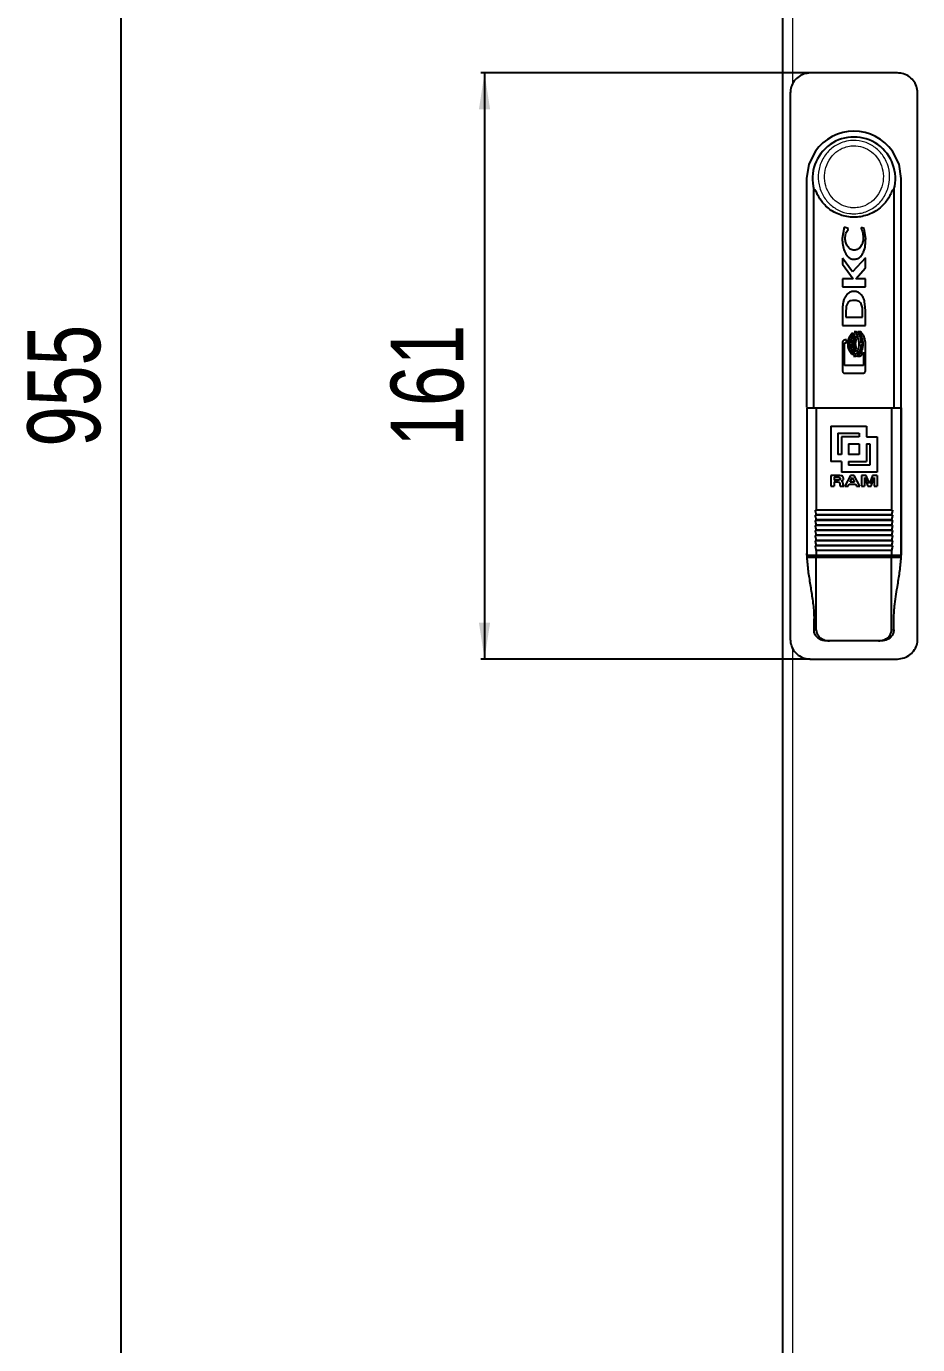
# Model space of a CAD drawing. Header units: millimetres. Extents: x -409 to 1413, y -262 to 1017.
# Drawn here: x -409.1 to -164.2, y 100.1 to 462.3 of the extents above; entities that cross this region are included whole.
import ezdxf

# ---------------------------------------------------------------- set-up
doc = ezdxf.new("R2010")
doc.units = ezdxf.units.MM
doc.layers.add('FORMAT', color=7, linetype='Continuous')
doc.styles.add('SLDTEXTSTYLE0', font='TXT', dxfattribs={"width": 0.75})
doc.dimstyles.new('SLDDIMSTYLE0', dxfattribs={"dimtxt": 20, "dimasz": 10, "dimexe": 0, "dimexo": 0.0625, "dimgap": 5, "dimtad": 2, "dimdec": 1, "dimrnd": 1e-09, "dimzin": 12, "dimdsep": 46, "dimtxsty": 'SLDTEXTSTYLE0', "dimsah": 1, "dimcen": 0.09, "dimadec": 0, "dimazin": 3, "dimtfac": 1, "dimtofl": 0, "dimtmove": 0, "dimatfit": 3, "dimfxl": 0, "dimfrac": 2, "dimtolj": 1, "dimtzin": 12, "dimarcsym": 0})

# ---------------------------------------------------------------- blocks, each defined once
blk = doc.blocks.new('_D_1')
at = {"layer": 'FORMAT'}
for p, q in [((-201.21, 846.46), (-384.01, 846.46)), ((-383.01, -108.54), (-383.01, 846.46)), ((-201.21, -108.54), (-384.01, -108.54))]:
    blk.add_line(p, q, dxfattribs=at)
for points in [[(-383.01, 846.46), (-384.54, 836.46), (-381.47, 836.46)], [(-383.01, -108.54), (-381.47, -98.54), (-384.54, -98.54)]]:
    blk.add_solid(points, dxfattribs=at)
at = {"layer": 'FORMAT', "insert": (-408.79, 346.8), "char_height": 20, "attachment_point": 1, "rotation": 90, "style": 'SLDTEXTSTYLE0'}
blk.add_mtext('955', dxfattribs=at)
blk = doc.blocks.new('_D_2')
at = {"layer": 'FORMAT'}
for p, q in [((-193.71, 449.46), (-284.2, 449.46)), ((-283.2, 449.46), (-283.2, 288.46)), ((-193.71, 288.46), (-284.2, 288.46))]:
    blk.add_line(p, q, dxfattribs=at)
for points in [[(-283.2, 449.46), (-284.74, 439.46), (-281.67, 439.46)], [(-283.2, 288.46), (-281.67, 298.46), (-284.74, 298.46)]]:
    blk.add_solid(points, dxfattribs=at)
at = {"layer": 'FORMAT', "insert": (-308.99, 346.8), "char_height": 20, "attachment_point": 1, "rotation": 90, "style": 'SLDTEXTSTYLE0'}
blk.add_mtext('161', dxfattribs=at)

msp = doc.modelspace()

# ---------------------------------------------------------------- linework, layer by layer
at = {"color": 7, "linetype": 'Continuous', "lineweight": 25}
for p, q in [((-201.2, -108.54), (-201.2, 846.46)), ((-169.7, 449.46), (-193.7, 449.46)), ((-199.2, 443.96), (-199.2, 293.96)), ((-164.2, 293.96), (-164.2, 443.96)), ((-194.7, 420.46), (-194.7, 357.64)), ((-168.7, 317.46), (-168.7, 420.46)), ((-192.7, 357.46), (-192.7, 417.46)), ((-192.7, 417.46), (-192.7, 417.46)), ((-170.7, 417.46), (-170.7, 357.46)), ((-170.7, 417.46), (-170.7, 417.46)), ((-184.4, 407.14), (-184.93, 403.98)), ((-183.31, 406.76), (-184.4, 407.14)), ((-183.31, 406.47), (-183.31, 406.76)), ((-178.91, 406.74), (-179.72, 407.02)), ((-179.72, 407.02), (-179.72, 406.79)), ((-178.47, 403.96), (-178.91, 406.74)), ((-182.06, 394.8), (-184.84, 398.59)), ((-184.84, 398.59), (-184.84, 396.9)), ((-178.55, 398.68), (-182.06, 394.8)), ((-178.55, 395.94), (-178.55, 398.68)), ((-184.84, 396.9), (-181.89, 392.91)), ((-181.2, 392.91), (-178.55, 395.94)), ((-181.89, 392.91), (-184.84, 392.91)), ((-184.84, 392.91), (-184.84, 390.68)), ((-178.55, 392.91), (-181.2, 392.91)), ((-178.55, 390.68), (-178.55, 392.91)), ((-184.84, 390.68), (-178.55, 390.68)), ((-184.84, 384.28), (-184.84, 380.05)), ((-183.88, 384.94), (-183.97, 383.97)), ((-183.97, 383.97), (-183.97, 382.41)), ((-178.58, 385.1), (-178.76, 386.72)), ((-178.55, 384.1), (-178.58, 385.1)), ((-178.55, 384.08), (-178.55, 384.1)), ((-178.55, 384.06), (-178.55, 384.08)), ((-178.55, 380.05), (-178.55, 384.06)), ((-183.97, 382.41), (-179.33, 382.41)), ((-179.33, 382.41), (-179.33, 383.83)), ((-184.84, 380.05), (-178.55, 380.05)), ((-181.74, 377.82), (-181.97, 377.96)), ((-181, 378.34), (-181.67, 378.34)), ((-181.36, 377.41), (-181.6, 377.7)), ((-180.98, 376.6), (-181.22, 377.17)), ((-179.91, 378.34), (-180.61, 378.34)), ((-184.84, 375.46), (-184.84, 367.61)), ((-184.33, 369.08), (-184.33, 375.32)), ((-184.33, 375.32), (-183.75, 375.32)), ((-183.75, 376.11), (-184.19, 376.11)), ((-183.75, 375.32), (-183.75, 376.11)), ((-181.26, 375.04), (-180.98, 376.6)), ((-180.98, 373.47), (-181.26, 375.04)), ((-181.21, 372.91), (-180.98, 373.47)), ((-178.55, 367.61), (-178.55, 375.46)), ((-182.02, 372.15), (-181.76, 372.28)), ((-181.83, 371.68), (-181.15, 371.68)), ((-181.61, 372.4), (-181.36, 372.67)), ((-180.76, 371.68), (-180.06, 371.68)), ((-179.04, 372.76), (-179.04, 369.08)), ((-179.04, 369.08), (-184.33, 369.08)), ((-184.19, 366.96), (-179.21, 366.96)), ((-194.66, 357.46), (-194.66, 316.96)), ((-194.66, 357.46), (-192.04, 357.46)), ((-192.04, 357.46), (-171.36, 357.46)), ((-192.04, 357.46), (-192.04, 329.46)), ((-171.36, 357.46), (-171.36, 329.46)), ((-171.36, 357.46), (-168.73, 357.46)), ((-168.73, 357.46), (-168.73, 316.96)), ((-188.04, 352.46), (-178.28, 352.46)), ((-188.04, 352.46), (-188.04, 342.7)), ((-178.28, 352.46), (-178.28, 349.54)), ((-186.09, 350.51), (-186.09, 344.66)), ((-186.09, 350.51), (-180.24, 350.51)), ((-185.12, 349.54), (-185.12, 344.66)), ((-180.24, 349.54), (-185.12, 349.54)), ((-180.24, 350.51), (-180.24, 349.54)), ((-178.28, 349.54), (-175.35, 349.54)), ((-175.35, 349.54), (-175.35, 339.78)), ((-185.12, 344.66), (-186.09, 344.66)), ((-183.16, 347.58), (-183.16, 344.66)), ((-183.16, 347.58), (-180.24, 347.58)), ((-180.24, 344.66), (-183.16, 344.66)), ((-180.24, 347.58), (-180.24, 344.66)), ((-178.28, 347.58), (-178.28, 342.7)), ((-178.28, 347.58), (-177.31, 347.58)), ((-177.31, 347.58), (-177.31, 341.73)), ((-185.12, 342.7), (-188.04, 342.7)), ((-185.12, 342.7), (-185.12, 339.78)), ((-183.16, 342.7), (-183.16, 341.73)), ((-183.16, 342.7), (-178.28, 342.7)), ((-177.31, 341.73), (-183.16, 341.73)), ((-185.98, 338.9), (-188.04, 338.9)), ((-188.04, 338.9), (-188.04, 335.93)), ((-187.16, 338.41), (-187.16, 337.61)), ((-187.16, 338.41), (-186.1, 338.41)), ((-186.14, 337.61), (-187.16, 337.61)), ((-187.16, 337.11), (-187.16, 335.93)), ((-187.16, 337.11), (-186.24, 337.11)), ((-175.35, 339.78), (-185.12, 339.78)), ((-182.66, 338.9), (-184.19, 335.93)), ((-182.74, 337.04), (-182.15, 338.31)), ((-181.55, 337.04), (-182.74, 337.04)), ((-181.64, 338.9), (-182.66, 338.9)), ((-182.15, 338.31), (-181.55, 337.04)), ((-180.08, 335.93), (-181.64, 338.9)), ((-178.31, 338.9), (-179.63, 338.9)), ((-179.63, 338.9), (-179.63, 335.93)), ((-178.79, 338.33), (-178.79, 335.93)), ((-178.79, 338.33), (-177.91, 335.93)), ((-177.46, 336.64), (-178.31, 338.9)), ((-176.61, 338.9), (-177.46, 336.64)), ((-177, 335.93), (-176.12, 338.33)), ((-175.28, 338.9), (-176.61, 338.9)), ((-176.12, 338.33), (-176.12, 335.93)), ((-175.28, 338.9), (-175.28, 335.93)), ((-188.04, 335.93), (-187.16, 335.93)), ((-185.6, 336.63), (-185.59, 336.31)), ((-185.46, 335.93), (-184.5, 335.93)), ((-184.67, 336.37), (-184.69, 336.73)), ((-184.67, 336.37), (-184.67, 336.35)), ((-184.5, 336.03), (-184.5, 335.93)), ((-184.19, 335.93), (-183.26, 335.93)), ((-183.26, 335.93), (-182.98, 336.54)), ((-182.98, 336.54), (-181.31, 336.54)), ((-181.31, 336.54), (-181.01, 335.93)), ((-181.01, 335.93), (-180.08, 335.93)), ((-179.63, 335.93), (-178.79, 335.93)), ((-177.91, 335.93), (-177, 335.93)), ((-176.12, 335.93), (-175.28, 335.93)), ((-192.3, 329.36), (-192.1, 329.36)), ((-192.3, 327.96), (-192.1, 327.96)), ((-192.3, 326.56), (-192.1, 326.56)), ((-171.3, 329.36), (-192.1, 329.36)), ((-171.3, 327.96), (-192.1, 327.96)), ((-171.3, 326.56), (-192.1, 326.56)), ((-171.3, 329.36), (-171.1, 329.36)), ((-171.3, 327.96), (-171.1, 327.96)), ((-171.3, 326.56), (-171.1, 326.56)), ((-192.3, 325.16), (-192.1, 325.16)), ((-192.3, 323.76), (-192.1, 323.76)), ((-192.3, 322.36), (-192.1, 322.36)), ((-171.3, 325.16), (-192.1, 325.16)), ((-171.3, 323.76), (-192.1, 323.76)), ((-171.3, 322.36), (-192.1, 322.36)), ((-171.3, 325.16), (-171.1, 325.16)), ((-171.3, 323.76), (-171.1, 323.76)), ((-171.3, 322.36), (-171.1, 322.36)), ((-192.3, 320.96), (-192.1, 320.96)), ((-192.3, 319.56), (-192.1, 319.56)), ((-171.3, 320.96), (-192.1, 320.96)), ((-171.3, 319.56), (-192.1, 319.56)), ((-171.3, 320.96), (-171.1, 320.96)), ((-171.3, 319.56), (-171.1, 319.56)), ((-194.7, 317.46), (-194.66, 316.46)), ((-194.66, 316.96), (-192.04, 316.96)), ((-194.66, 316.46), (-192.04, 316.46)), ((-192.7, 316.46), (-192.7, 316.96)), ((-192.04, 318.26), (-192.04, 316.96)), ((-192.04, 316.96), (-171.36, 316.96)), ((-192.04, 296.46), (-192.04, 316.46)), ((-192.04, 316.46), (-171.36, 316.46)), ((-171.36, 318.26), (-171.36, 316.96)), ((-171.36, 316.96), (-168.73, 316.96)), ((-171.36, 296.46), (-171.36, 316.46)), ((-171.36, 316.46), (-168.73, 316.46)), ((-170.7, 316.96), (-170.7, 316.46)), ((-168.74, 316.46), (-168.7, 317.46)), ((-192.66, 296.46), (-192.66, 299.55)), ((-170.74, 296.46), (-170.74, 299.55)), ((-188.43, 293.46), (-189.36, 293.46)), ((-174.97, 293.46), (-188.43, 293.46)), ((-174.04, 293.46), (-174.97, 293.46)), ((-193.7, 288.46), (-169.7, 288.46))]:
    msp.add_line(p, q, dxfattribs=at)
at = {"color": 8, "linetype": 'Continuous', "lineweight": 18}
for p, q in [((-198.6, 843.86), (-198.6, 446.31)), ((-192.04, 329.46), (-171.36, 329.46)), ((-192.66, 296.46), (-192.04, 296.46)), ((-171.36, 296.46), (-170.74, 296.46)), ((-198.6, 291.62), (-198.6, -105.94))]:
    msp.add_line(p, q, dxfattribs=at)
at = {"color": 7, "linetype": 'Continuous', "lineweight": 25, "flags": 128}
for points in [[(-192.3, 427.99), (-194.08, 424.42), (-194.7, 420.46)], [(-168.7, 420.46), (-169.31, 424.42), (-171.1, 427.99)]]:
    msp.add_lwpolyline(points, dxfattribs=at)
at = {"color": 7, "linetype": 'Continuous', "lineweight": 25}
for radius, start, end in [(11.4, 344.7449, 195.2575), (13, 35.3944, 144.6056)]:
    msp.add_arc((-181.7, 420.46), radius, start, end, dxfattribs=at)
for points, knots in [([(-193.7, 449.46), (-194.32, 449.4), (-195.55, 449.28), (-197.2, 448.33), (-198.45, 446.94), (-199.11, 445.39), (-199.17, 444.37), (-199.2, 443.96)], [0, 0, 0, 0, 0.214694, 0.429388, 0.644082, 0.858775, 1, 1, 1, 1]), ([(-164.2, 443.96), (-164.26, 444.58), (-164.38, 445.82), (-165.33, 447.47), (-166.73, 448.71), (-168.27, 449.37), (-169.29, 449.44), (-169.7, 449.46)], [0, 0, 0, 0, 0.21469, 0.42938, 0.644073, 0.858767, 1, 1, 1, 1]), ([(-170.7, 417.46), (-170.78, 417.32), (-170.87, 417.13), (-171.06, 417.18), (-171.11, 417.25), (-171.14, 417.24), (-171.17, 417.2), (-171.25, 417.06), (-171.51, 416.46), (-172.18, 414.95), (-173.86, 412.79), (-176.71, 410.77), (-180.32, 409.71), (-184.12, 409.88), (-187.66, 411.28), (-190.21, 413.51), (-191.54, 415.58), (-192.02, 416.8), (-192.21, 417.18), (-192.25, 417.22), (-192.27, 417.25), (-192.3, 417.23), (-192.39, 417.16), (-192.55, 417.13), (-192.64, 417.34), (-192.7, 417.46)], [0, 0, 0, 0, 0.060692, 0.080559, 0.084233, 0.085855, 0.088471, 0.091889, 0.103809, 0.149034, 0.239401, 0.348151, 0.458941, 0.571184, 0.683835, 0.795847, 0.869755, 0.906685, 0.910125, 0.912835, 0.914679, 0.916548, 0.924403, 0.955953, 1, 1, 1, 1]), ([(-184.1, 404.04), (-184.07, 404.48), (-184.01, 405.35), (-183.55, 406.1), (-183.31, 406.47)], [0, 0, 0, 0, 0.500963, 1, 1, 1, 1]), ([(-179.72, 406.79), (-179.55, 406.35), (-179.22, 405.46), (-179.18, 404.51), (-179.16, 404.04)], [0, 0, 0, 0, 0.500084, 1, 1, 1, 1]), ([(-184.93, 403.98), (-184.9, 403.39), (-184.85, 402.21), (-184.35, 400.51), (-183.61, 399.19), (-182.78, 398.54), (-182.23, 398.31), (-181.93, 398.29), (-181.78, 398.28)], [0, 0, 0, 0, 0.250282, 0.499393, 0.748791, 0.874699, 0.937286, 1, 1, 1, 1]), ([(-181.63, 400.78), (-181.82, 400.8), (-182.19, 400.83), (-182.71, 401.09), (-183.15, 401.44), (-183.62, 402.03), (-184.02, 402.91), (-184.08, 403.66), (-184.1, 404.04)], [0, 0, 0, 0, 0.124416, 0.248357, 0.373982, 0.500169, 0.7494, 1, 1, 1, 1]), ([(-181.78, 398.28), (-181.47, 398.3), (-180.86, 398.36), (-180.03, 398.82), (-179.42, 399.52), (-178.87, 400.62), (-178.53, 402.13), (-178.49, 403.35), (-178.47, 403.96)], [0, 0, 0, 0, 0.1252623, 0.2501242, 0.3753839, 0.500707, 0.7503222, 1, 1, 1, 1]), ([(-179.16, 404.04), (-179.19, 403.66), (-179.24, 402.91), (-179.64, 402.04), (-180.1, 401.45), (-180.54, 401.09), (-181.06, 400.83), (-181.44, 400.8), (-181.63, 400.78)], [0, 0, 0, 0, 0.249965, 0.497821, 0.623014, 0.748581, 0.874284, 1, 1, 1, 1]), ([(-184.19, 387.81), (-184.32, 387.54), (-184.58, 386.99), (-184.78, 385.79), (-184.82, 384.88), (-184.84, 384.28)], [0, 0, 0, 0, 0.249362, 0.499672, 1, 1, 1, 1]), ([(-178.76, 386.72), (-178.85, 387.02), (-179.03, 387.62), (-179.54, 388.41), (-180.23, 389.05), (-181.08, 389.45), (-182.03, 389.5), (-182.93, 389.18), (-183.66, 388.59), (-184.01, 388.07), (-184.19, 387.81)], [0, 0, 0, 0, 0.125557, 0.25014, 0.375477, 0.500068, 0.624419, 0.749377, 0.874071, 1, 1, 1, 1]), ([(-181.68, 386.96), (-181.96, 386.95), (-182.39, 386.94), (-182.93, 386.76), (-183.28, 386.52), (-183.53, 386.16), (-183.74, 385.64), (-183.83, 385.22), (-183.88, 384.94)], [0, 0, 0, 0, 0.249432, 0.37514, 0.499356, 0.623458, 0.749245, 1, 1, 1, 1]), ([(-179.33, 383.83), (-179.34, 384.21), (-179.36, 384.96), (-179.56, 385.91), (-180.04, 386.51), (-180.71, 386.91), (-181.29, 386.94), (-181.68, 386.96)], [0, 0, 0, 0, 0.248427, 0.497372, 0.622903, 0.74851, 1, 1, 1, 1]), ([(-181.97, 377.96), (-182.1, 377.9), (-182.36, 377.78), (-182.77, 377.36), (-183.12, 376.73), (-183.37, 375.9), (-183.4, 375.33), (-183.42, 375.04)], [0, 0, 0, 0, 0.1246, 0.248977, 0.500405, 0.749333, 1, 1, 1, 1]), ([(-182.91, 375.04), (-182.86, 375.56), (-182.79, 376.34), (-182.33, 377.3), (-181.94, 377.65), (-181.74, 377.82)], [0, 0, 0, 0, 0.4989654, 0.749922, 1, 1, 1, 1]), ([(-181.6, 377.7), (-181.77, 377.52), (-182.11, 377.17), (-182.5, 376.26), (-182.56, 375.53), (-182.61, 375.04)], [0, 0, 0, 0, 0.2501927, 0.5001584, 1, 1, 1, 1]), ([(-182.09, 375.04), (-182.07, 375.47), (-182.03, 376.1), (-181.73, 376.9), (-181.49, 377.24), (-181.36, 377.41)], [0, 0, 0, 0, 0.50146, 0.750257, 1, 1, 1, 1]), ([(-181.22, 377.17), (-181.38, 376.83), (-181.72, 376.16), (-181.75, 375.42), (-181.77, 375.04)], [0, 0, 0, 0, 0.498433, 1, 1, 1, 1]), ([(-181.67, 378.34), (-181.54, 378.25), (-181.29, 378.08), (-180.91, 377.58), (-180.45, 376.59), (-180.38, 375.66), (-180.33, 375.04)], [0, 0, 0, 0, 0.1256783, 0.2511395, 0.5015899, 1, 1, 1, 1]), ([(-179.66, 375.04), (-179.7, 375.66), (-179.77, 376.59), (-180.24, 377.57), (-180.61, 378.08), (-180.87, 378.25), (-181, 378.34)], [0, 0, 0, 0, 0.496168, 0.747703, 0.874111, 1, 1, 1, 1]), ([(-180.61, 378.34), (-180.48, 378.25), (-180.22, 378.08), (-179.84, 377.58), (-179.38, 376.59), (-179.31, 375.66), (-179.26, 375.04)], [0, 0, 0, 0, 0.125677, 0.251137, 0.501585, 1, 1, 1, 1]), ([(-178.55, 375.46), (-178.58, 375.73), (-178.63, 376.28), (-178.92, 377.05), (-179.24, 377.65), (-179.57, 378.1), (-179.8, 378.26), (-179.91, 378.34)], [0, 0, 0, 0, 0.249822, 0.49931, 0.748741, 0.874879, 1, 1, 1, 1]), ([(-184.19, 376.11), (-184.27, 376.1), (-184.44, 376.08), (-184.66, 375.93), (-184.78, 375.75), (-184.84, 375.59), (-184.84, 375.5), (-184.84, 375.46)], [0, 0, 0, 0, 0.249445, 0.498999, 0.74851, 0.873859, 1, 1, 1, 1]), ([(-183.42, 375.04), (-183.4, 374.76), (-183.38, 374.2), (-183.14, 373.38), (-182.8, 372.76), (-182.4, 372.34), (-182.15, 372.21), (-182.02, 372.15)], [0, 0, 0, 0, 0.248731, 0.497377, 0.750528, 0.875233, 1, 1, 1, 1]), ([(-181.76, 372.28), (-181.95, 372.45), (-182.34, 372.8), (-182.79, 373.75), (-182.86, 374.53), (-182.91, 375.04)], [0, 0, 0, 0, 0.249575, 0.500842, 1, 1, 1, 1]), ([(-182.61, 375.04), (-182.56, 374.56), (-182.5, 373.83), (-182.11, 372.93), (-181.78, 372.57), (-181.61, 372.4)], [0, 0, 0, 0, 0.499584, 0.749527, 1, 1, 1, 1]), ([(-181.36, 372.67), (-181.48, 372.85), (-181.72, 373.19), (-182.02, 373.99), (-182.06, 374.62), (-182.09, 375.04)], [0, 0, 0, 0, 0.2508953, 0.500775, 1, 1, 1, 1]), ([(-180.33, 375.04), (-180.38, 374.4), (-180.46, 373.43), (-180.97, 372.41), (-181.39, 371.9), (-181.68, 371.75), (-181.83, 371.68)], [0, 0, 0, 0, 0.497146, 0.748374, 0.87465, 1, 1, 1, 1]), ([(-181.77, 375.04), (-181.75, 374.67), (-181.72, 373.92), (-181.38, 373.25), (-181.21, 372.91)], [0, 0, 0, 0, 0.501471, 1, 1, 1, 1]), ([(-181.15, 371.68), (-181.01, 371.75), (-180.72, 371.9), (-180.3, 372.4), (-179.78, 373.42), (-179.71, 374.39), (-179.66, 375.04)], [0, 0, 0, 0, 0.125292, 0.251009, 0.501049, 1, 1, 1, 1]), ([(-179.26, 375.04), (-179.31, 374.4), (-179.39, 373.42), (-179.9, 372.41), (-180.32, 371.9), (-180.61, 371.75), (-180.76, 371.68)], [0, 0, 0, 0, 0.497154, 0.74838, 0.874653, 1, 1, 1, 1]), ([(-180.06, 371.68), (-179.95, 371.73), (-179.72, 371.84), (-179.35, 372.2), (-179.17, 372.53), (-179.04, 372.76)], [0, 0, 0, 0, 0.2481114, 0.4958631, 1, 1, 1, 1]), ([(-184.84, 367.61), (-184.84, 367.57), (-184.84, 367.49), (-184.78, 367.32), (-184.66, 367.14), (-184.44, 366.99), (-184.27, 366.97), (-184.19, 366.96)], [0, 0, 0, 0, 0.125388, 0.250591, 0.500192, 0.749805, 1, 1, 1, 1]), ([(-179.21, 366.96), (-179.13, 366.97), (-178.96, 366.99), (-178.74, 367.14), (-178.62, 367.32), (-178.56, 367.49), (-178.56, 367.57), (-178.55, 367.61)], [0, 0, 0, 0, 0.249437, 0.498997, 0.748516, 0.87386, 1, 1, 1, 1]), ([(-186.24, 337.11), (-186.12, 337.11), (-185.97, 337.11), (-185.79, 337.05), (-185.71, 336.98), (-185.64, 336.88), (-185.61, 336.76), (-185.61, 336.67), (-185.6, 336.63)], [0, 0, 0, 0, 0.362307, 0.499762, 0.603895, 0.707751, 0.888159, 1, 1, 1, 1]), ([(-185.45, 338.01), (-185.45, 337.96), (-185.46, 337.89), (-185.51, 337.79), (-185.6, 337.7), (-185.81, 337.62), (-186, 337.61), (-186.14, 337.61)], [0, 0, 0, 0, 0.144848, 0.259554, 0.374146, 0.548842, 1, 1, 1, 1]), ([(-186.1, 338.41), (-185.96, 338.4), (-185.78, 338.39), (-185.58, 338.29), (-185.5, 338.2), (-185.46, 338.1), (-185.45, 338.04), (-185.45, 338.01)], [0, 0, 0, 0, 0.464779, 0.639498, 0.766783, 0.894486, 1, 1, 1, 1]), ([(-184.58, 338.07), (-184.58, 338.16), (-184.6, 338.32), (-184.71, 338.53), (-184.9, 338.7), (-185.32, 338.88), (-185.7, 338.89), (-185.98, 338.9)], [0, 0, 0, 0, 0.149141, 0.264134, 0.378852, 0.560232, 1, 1, 1, 1]), ([(-185.21, 337.37), (-185.1, 337.4), (-184.92, 337.46), (-184.71, 337.63), (-184.6, 337.82), (-184.58, 337.97), (-184.58, 338.05), (-184.58, 338.07)], [0, 0, 0, 0, 0.331473, 0.546481, 0.762526, 0.960277, 1, 1, 1, 1]), ([(-184.69, 336.73), (-184.7, 336.83), (-184.72, 336.99), (-184.82, 337.18), (-184.99, 337.31), (-185.13, 337.35), (-185.21, 337.37)], [0, 0, 0, 0, 0.336422, 0.52346, 0.710673, 1, 1, 1, 1]), ([(-185.59, 336.31), (-185.59, 336.28), (-185.58, 336.21), (-185.55, 336.09), (-185.51, 335.99), (-185.47, 335.94), (-185.46, 335.93)], [0, 0, 0, 0, 0.2561394, 0.5126978, 0.9190221, 1, 1, 1, 1]), ([(-184.5, 336.03), (-184.52, 336.04), (-184.57, 336.06), (-184.63, 336.14), (-184.66, 336.24), (-184.67, 336.32), (-184.67, 336.35)], [0, 0, 0, 0, 0.20263, 0.420406, 0.728008, 1, 1, 1, 1]), ([(-192.04, 328.06), (-192.09, 328.28), (-192.15, 328.61), (-192.24, 329.04), (-192.28, 329.26), (-192.3, 329.36)], [0, 0, 0, 0, 0.499993, 0.749996, 1, 1, 1, 1]), ([(-192.04, 326.66), (-192.09, 326.88), (-192.15, 327.21), (-192.24, 327.64), (-192.28, 327.86), (-192.3, 327.96)], [0, 0, 0, 0, 0.499993, 0.749996, 1, 1, 1, 1]), ([(-192.04, 325.26), (-192.09, 325.48), (-192.15, 325.81), (-192.24, 326.24), (-192.28, 326.46), (-192.3, 326.56)], [0, 0, 0, 0, 0.499993, 0.749996, 1, 1, 1, 1]), ([(-192.1, 329.36), (-192.09, 329.37), (-192.07, 329.37), (-192.06, 329.39), (-192.05, 329.42), (-192.04, 329.45), (-192.04, 329.46), (-192.04, 329.46)], [0, 0, 0, 0, 0.295691, 0.568687, 0.759853, 0.951912, 1, 1, 1, 1]), ([(-192.1, 327.96), (-192.09, 327.97), (-192.07, 327.97), (-192.06, 327.99), (-192.05, 328.02), (-192.04, 328.05), (-192.04, 328.06), (-192.04, 328.06)], [0, 0, 0, 0, 0.295691, 0.568687, 0.759853, 0.951912, 1, 1, 1, 1]), ([(-192.1, 326.56), (-192.09, 326.57), (-192.07, 326.57), (-192.06, 326.59), (-192.05, 326.62), (-192.04, 326.65), (-192.04, 326.66), (-192.04, 326.66)], [0, 0, 0, 0, 0.2956914, 0.5686867, 0.7598531, 0.9519121, 1, 1, 1, 1]), ([(-171.36, 329.46), (-171.36, 329.45), (-171.35, 329.43), (-171.35, 329.41), (-171.34, 329.39), (-171.32, 329.37), (-171.31, 329.37), (-171.3, 329.36)], [0, 0, 0, 0, 0.1717087, 0.3429843, 0.5250053, 0.735802, 1, 1, 1, 1]), ([(-171.1, 329.36), (-171.12, 329.26), (-171.17, 328.98), (-171.26, 328.55), (-171.32, 328.23), (-171.36, 328.06)], [0, 0, 0, 0, 0.249996, 0.624995, 1, 1, 1, 1]), ([(-171.36, 328.06), (-171.36, 328.05), (-171.35, 328.03), (-171.35, 328.01), (-171.34, 327.99), (-171.32, 327.97), (-171.31, 327.97), (-171.3, 327.96)], [0, 0, 0, 0, 0.171709, 0.342984, 0.525005, 0.735802, 1, 1, 1, 1]), ([(-171.1, 327.96), (-171.12, 327.86), (-171.17, 327.58), (-171.26, 327.15), (-171.32, 326.83), (-171.36, 326.66)], [0, 0, 0, 0, 0.249996, 0.624995, 1, 1, 1, 1]), ([(-171.36, 326.66), (-171.36, 326.65), (-171.35, 326.63), (-171.35, 326.61), (-171.34, 326.59), (-171.32, 326.57), (-171.31, 326.57), (-171.3, 326.56)], [0, 0, 0, 0, 0.1717087, 0.3429843, 0.5250053, 0.735802, 1, 1, 1, 1]), ([(-171.1, 326.56), (-171.12, 326.46), (-171.17, 326.18), (-171.26, 325.75), (-171.32, 325.43), (-171.36, 325.26)], [0, 0, 0, 0, 0.249996, 0.624995, 1, 1, 1, 1]), ([(-192.04, 323.86), (-192.09, 324.08), (-192.15, 324.41), (-192.24, 324.84), (-192.28, 325.06), (-192.3, 325.16)], [0, 0, 0, 0, 0.499993, 0.749996, 1, 1, 1, 1]), ([(-192.04, 322.46), (-192.09, 322.68), (-192.15, 323.01), (-192.24, 323.44), (-192.28, 323.66), (-192.3, 323.76)], [0, 0, 0, 0, 0.4999933, 0.7499958, 1, 1, 1, 1]), ([(-192.04, 321.06), (-192.09, 321.28), (-192.15, 321.61), (-192.24, 322.04), (-192.28, 322.26), (-192.3, 322.36)], [0, 0, 0, 0, 0.499993, 0.749996, 1, 1, 1, 1]), ([(-192.1, 325.16), (-192.09, 325.17), (-192.07, 325.17), (-192.06, 325.19), (-192.05, 325.22), (-192.04, 325.25), (-192.04, 325.26), (-192.04, 325.26)], [0, 0, 0, 0, 0.2956914, 0.5686867, 0.7598531, 0.9519121, 1, 1, 1, 1]), ([(-192.1, 323.76), (-192.09, 323.77), (-192.07, 323.77), (-192.06, 323.79), (-192.05, 323.82), (-192.04, 323.85), (-192.04, 323.86), (-192.04, 323.86)], [0, 0, 0, 0, 0.295691, 0.568687, 0.759853, 0.951912, 1, 1, 1, 1]), ([(-192.1, 322.36), (-192.09, 322.37), (-192.07, 322.37), (-192.06, 322.39), (-192.05, 322.42), (-192.04, 322.45), (-192.04, 322.46), (-192.04, 322.46)], [0, 0, 0, 0, 0.295691, 0.568687, 0.759853, 0.951912, 1, 1, 1, 1]), ([(-171.36, 325.26), (-171.36, 325.25), (-171.35, 325.23), (-171.35, 325.21), (-171.34, 325.19), (-171.32, 325.17), (-171.31, 325.17), (-171.3, 325.16)], [0, 0, 0, 0, 0.171709, 0.342984, 0.525005, 0.735802, 1, 1, 1, 1]), ([(-171.1, 325.16), (-171.12, 325.06), (-171.17, 324.78), (-171.26, 324.35), (-171.32, 324.03), (-171.36, 323.86)], [0, 0, 0, 0, 0.249996, 0.6249953, 1, 1, 1, 1]), ([(-171.36, 323.86), (-171.36, 323.85), (-171.35, 323.83), (-171.35, 323.81), (-171.34, 323.79), (-171.32, 323.77), (-171.31, 323.77), (-171.3, 323.76)], [0, 0, 0, 0, 0.171709, 0.342984, 0.525005, 0.735802, 1, 1, 1, 1]), ([(-171.1, 323.76), (-171.12, 323.66), (-171.17, 323.38), (-171.26, 322.95), (-171.32, 322.63), (-171.36, 322.46)], [0, 0, 0, 0, 0.249996, 0.624995, 1, 1, 1, 1]), ([(-171.36, 322.46), (-171.36, 322.45), (-171.35, 322.43), (-171.35, 322.41), (-171.34, 322.39), (-171.32, 322.37), (-171.31, 322.37), (-171.3, 322.36)], [0, 0, 0, 0, 0.171709, 0.342984, 0.525005, 0.735802, 1, 1, 1, 1]), ([(-171.1, 322.36), (-171.12, 322.26), (-171.17, 321.98), (-171.26, 321.55), (-171.32, 321.23), (-171.36, 321.06)], [0, 0, 0, 0, 0.249996, 0.624995, 1, 1, 1, 1]), ([(-192.04, 319.66), (-192.09, 319.88), (-192.15, 320.21), (-192.24, 320.64), (-192.28, 320.86), (-192.3, 320.96)], [0, 0, 0, 0, 0.499993, 0.749996, 1, 1, 1, 1]), ([(-192.04, 318.26), (-192.09, 318.48), (-192.15, 318.81), (-192.24, 319.24), (-192.28, 319.46), (-192.3, 319.56)], [0, 0, 0, 0, 0.499993, 0.749996, 1, 1, 1, 1]), ([(-192.1, 320.96), (-192.09, 320.97), (-192.07, 320.97), (-192.06, 320.99), (-192.05, 321.02), (-192.04, 321.05), (-192.04, 321.06), (-192.04, 321.06)], [0, 0, 0, 0, 0.295691, 0.568687, 0.759853, 0.951912, 1, 1, 1, 1]), ([(-192.1, 319.56), (-192.09, 319.57), (-192.07, 319.57), (-192.06, 319.59), (-192.05, 319.62), (-192.04, 319.65), (-192.04, 319.66), (-192.04, 319.66)], [0, 0, 0, 0, 0.295691, 0.568687, 0.759853, 0.951912, 1, 1, 1, 1]), ([(-171.36, 321.06), (-171.36, 321.05), (-171.35, 321.03), (-171.35, 321.01), (-171.34, 320.99), (-171.32, 320.97), (-171.31, 320.97), (-171.3, 320.96)], [0, 0, 0, 0, 0.171709, 0.342984, 0.525005, 0.735802, 1, 1, 1, 1]), ([(-171.1, 320.96), (-171.12, 320.86), (-171.17, 320.58), (-171.26, 320.15), (-171.32, 319.83), (-171.36, 319.66)], [0, 0, 0, 0, 0.249996, 0.624995, 1, 1, 1, 1]), ([(-171.36, 319.66), (-171.36, 319.65), (-171.35, 319.63), (-171.35, 319.61), (-171.34, 319.59), (-171.32, 319.57), (-171.31, 319.57), (-171.3, 319.56)], [0, 0, 0, 0, 0.171709, 0.342984, 0.525005, 0.735802, 1, 1, 1, 1]), ([(-171.1, 319.56), (-171.12, 319.46), (-171.17, 319.18), (-171.26, 318.75), (-171.32, 318.43), (-171.36, 318.26)], [0, 0, 0, 0, 0.249996, 0.624995, 1, 1, 1, 1]), ([(-194.66, 316.46), (-194.56, 315.22), (-194.35, 312.73), (-193.93, 310.19), (-193.73, 308.92)], [0, 0, 0, 0, 0.499713, 1, 1, 1, 1]), ([(-169.67, 308.92), (-169.46, 310.19), (-169.05, 312.73), (-168.84, 315.22), (-168.73, 316.46)], [0, 0, 0, 0, 0.499209, 1, 1, 1, 1]), ([(-193.73, 308.92), (-193.54, 307.75), (-193.14, 305.37), (-192.72, 302.17), (-192.67, 300.18), (-192.66, 299.55)], [0, 0, 0, 0, 0.401015, 0.812371, 1, 1, 1, 1]), ([(-170.74, 299.55), (-170.72, 300.22), (-170.69, 301.58), (-170.46, 303.85), (-170.1, 306.32), (-169.81, 308.05), (-169.67, 308.92)], [0, 0, 0, 0, 0.200882, 0.40717, 0.701581, 1, 1, 1, 1]), ([(-199.2, 293.96), (-199.14, 293.35), (-199.02, 292.11), (-198.07, 290.46), (-196.67, 289.22), (-195.13, 288.56), (-194.1, 288.49), (-193.7, 288.46)], [0, 0, 0, 0, 0.21469, 0.42938, 0.644073, 0.858767, 1, 1, 1, 1]), ([(-189.36, 293.46), (-189.76, 293.5), (-190.57, 293.58), (-191.62, 294.18), (-192.35, 295.06), (-192.63, 295.87), (-192.65, 296.34), (-192.66, 296.46)], [0, 0, 0, 0, 0.244194, 0.488981, 0.716656, 0.923156, 1, 1, 1, 1]), ([(-192.04, 296.46), (-192.01, 296.17), (-191.95, 295.58), (-191.48, 294.78), (-190.77, 294.11), (-189.78, 293.62), (-188.95, 293.47), (-188.48, 293.46), (-188.43, 293.46)], [0, 0, 0, 0, 0.169896, 0.33938, 0.519039, 0.726848, 0.970472, 1, 1, 1, 1]), ([(-174.97, 293.46), (-174.46, 293.51), (-173.55, 293.6), (-172.44, 294.24), (-171.7, 295.05), (-171.39, 295.84), (-171.36, 296.32), (-171.36, 296.46)], [0, 0, 0, 0, 0.292704, 0.526599, 0.722431, 0.919267, 1, 1, 1, 1]), ([(-170.74, 296.46), (-170.77, 296.15), (-170.84, 295.51), (-171.33, 294.66), (-172.07, 293.99), (-173.01, 293.55), (-173.7, 293.49), (-174.04, 293.46)], [0, 0, 0, 0, 0.1918411, 0.383469, 0.5809611, 0.7934617, 1, 1, 1, 1]), ([(-169.7, 288.46), (-169.08, 288.53), (-167.84, 288.65), (-166.2, 289.6), (-164.95, 290.99), (-164.29, 292.54), (-164.23, 293.56), (-164.2, 293.96)], [0, 0, 0, 0, 0.214694, 0.429388, 0.644082, 0.858775, 1, 1, 1, 1])]:
    msp.add_open_spline(points, degree=3, knots=knots, dxfattribs=at)
at = {"color": 8, "linetype": 'Continuous', "lineweight": 18}
for points, knots in [([(-181.7, 410.77), (-182.1, 410.78), (-183.56, 410.84), (-186.03, 411.61), (-188.7, 413.54), (-190.64, 416.28), (-191.62, 419.58), (-191.48, 423.07), (-190.18, 426.34), (-187.89, 428.95), (-185.21, 430.41), (-182.35, 431.04), (-179.44, 430.85), (-176.43, 429.58), (-173.97, 427.38), (-172.32, 424.45), (-171.7, 421.05), (-172.22, 417.58), (-173.87, 414.45), (-176.44, 412.12), (-179.22, 410.93), (-181.01, 410.81), (-181.7, 410.77)], [0, 0, 0, 0, 0.01915, 0.070299, 0.121827, 0.174622, 0.228963, 0.28448, 0.340377, 0.39571, 0.449678, 0.484245, 0.535714, 0.587166, 0.639036, 0.692345, 0.747141, 0.802884, 0.858699, 0.913653, 0.967076, 1, 1, 1, 1]), ([(-181.7, 412.4), (-181.13, 412.44), (-179.65, 412.54), (-177.36, 413.55), (-175.24, 415.53), (-173.88, 418.17), (-173.45, 421.1), (-173.97, 423.97), (-175.32, 426.45), (-177.34, 428.31), (-179.83, 429.39), (-182.24, 429.54), (-184.6, 429.02), (-186.81, 427.77), (-188.7, 425.56), (-189.76, 422.8), (-189.88, 419.85), (-189.07, 417.07), (-187.48, 414.75), (-185.28, 413.12), (-183.23, 412.46), (-182.03, 412.41), (-181.7, 412.4)], [0, 0, 0, 0, 0.032506, 0.085412, 0.140305, 0.196499, 0.252896, 0.308321, 0.361968, 0.413756, 0.464741, 0.515546, 0.549704, 0.603293, 0.658705, 0.7151, 0.771298, 0.826196, 0.879196, 0.930504, 0.981097, 1, 1, 1, 1])]:
    msp.add_open_spline(points, degree=3, knots=knots, dxfattribs=at)
at = {"color": 7, "linetype": 'Continuous', "lineweight": 25}
for points in [[(-171.36, 328.06), (-174.8, 328.06), (-181.7, 328.06), (-188.59, 328.06), (-192.04, 328.06)], [(-171.36, 326.66), (-174.8, 326.66), (-181.7, 326.66), (-188.59, 326.66), (-192.04, 326.66)], [(-171.36, 325.26), (-174.8, 325.26), (-181.7, 325.26), (-188.59, 325.26), (-192.04, 325.26)], [(-171.36, 323.86), (-174.8, 323.86), (-181.7, 323.86), (-188.59, 323.86), (-192.04, 323.86)], [(-171.36, 322.46), (-174.8, 322.46), (-181.7, 322.46), (-188.59, 322.46), (-192.04, 322.46)], [(-171.36, 321.06), (-174.8, 321.06), (-181.7, 321.06), (-188.59, 321.06), (-192.04, 321.06)], [(-171.36, 319.66), (-174.8, 319.66), (-181.7, 319.66), (-188.59, 319.66), (-192.04, 319.66)], [(-171.36, 318.26), (-174.8, 318.26), (-181.7, 318.26), (-188.6, 318.26), (-192.04, 318.26)]]:
    msp.add_open_spline(points, degree=3, dxfattribs=at)

# ---------------------------------------------------------------- dimensions: what is measured, and where the dimension line sits
at = {"layer": 'FORMAT'}
for base, p1, p2, picture, middle in [((-383.01, 846.46), (-201.2, -108.54), (-201.2, 846.46), '_D_1', (-383.01, 368.96)), ((-283.2, 288.46), (-193.7, 449.46), (-193.7, 288.46), '_D_2', (-283.2, 368.96))]:
    dim = msp.add_linear_dim(base=base, p1=p1, p2=p2, angle=90, dimstyle='SLDDIMSTYLE0', dxfattribs=at)
    dim.commit()
    dim.dimension.update_dxf_attribs({"geometry": picture, "text_midpoint": middle, "dimtype": 160})

doc.saveas('drawing.dxf')
